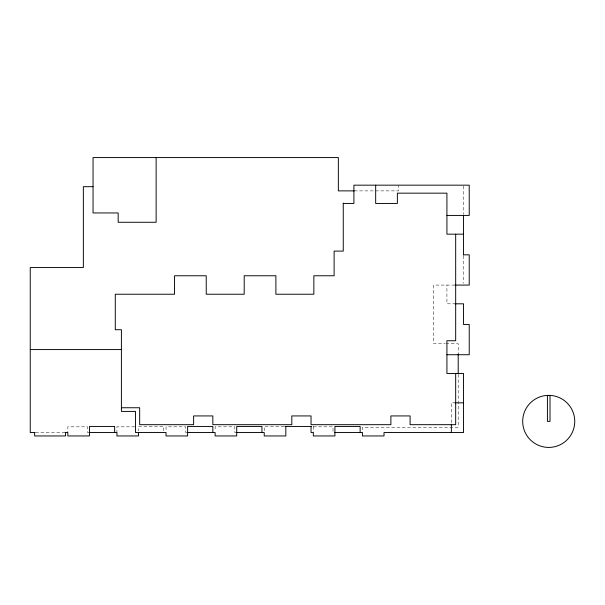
<?xml version="1.0" encoding="UTF-8"?>
<svg xmlns="http://www.w3.org/2000/svg" width="605" height="605" viewBox="0 0 605 605"><rect width="100%" height="100%" fill="white"/><g stroke="black" fill="none" stroke-linecap="round" stroke-linejoin="round"><path stroke-width="0.45" stroke-dasharray="3.02 2.27" d="M354.326 190.877L398.514 190.877L398.514 185.168M454.801 285.076L433.641 285.076L433.641 343.685L444.977 343.685M455.678 303.816L446.921 303.816L446.921 285.076M445.923 343.685L458.197 343.685L458.197 354.727M455.678 402.839L451.345 402.839L451.345 423.772M284.048 426.434L264.226 426.434L264.226 430.783M134.749 426.82L116.931 426.82L116.931 432.53M313.322 426.82L333.015 426.82L333.015 432.53L334.92 432.53M35.566 432.53L64.614 432.53M89.434 432.53L87.528 432.53L87.528 426.82L67.836 426.82L67.836 432.53M186.99 432.53L185.727 432.53L185.727 426.82L166.027 426.82L166.027 430.896M236.721 432.53L234.823 432.53L234.823 426.82L215.123 426.82L215.123 430.896M463.521 186.083L463.521 214.382M463.521 255.734L463.521 283.238M458.197 374.389L458.197 427.228L362.418 427.228L362.418 432.53M313.322 426.434L313.322 432.53M163.743 430.783L163.743 426.434L138.53 426.434L138.53 430.783"/><path stroke-width="0.91" d="M93.049 186.688L83.346 186.688L83.346 267.569L30.25 267.569L30.25 432.53L34.946 432.53M354.326 190.877L338.346 190.877L338.346 157.572L93.049 157.572L93.049 212.952L118.172 212.952L118.172 222.277L156.135 222.277L156.135 157.572M343.254 203.439L353.91 203.439L353.91 185.168L469.23 185.168L469.23 215.425L446.921 215.425M463.521 234.173L446.921 234.173L446.921 193.161L397.372 193.161L397.372 203.439L375.675 203.439L375.675 185.168M463.521 254.818L469.23 254.818L469.23 285.076L455.119 285.076M455.225 303.816L463.521 303.816L463.521 324.469L469.23 324.469L469.23 354.727L446.921 354.727M30.25 349.577L121.401 349.577M455.089 402.839L463.521 402.839M121.401 407.747L139.672 407.747L139.672 424.68L193.623 424.68L193.623 415.93L212.839 415.93L212.839 424.68L291.814 424.68L291.814 415.93L311.038 415.93L311.038 424.68L390.883 424.68L390.883 415.93L410.099 415.93L410.099 424.68L455.678 424.68L455.678 373.466M284.993 426.434L311.431 426.434M65.015 432.53L67.836 432.53L67.836 435.955L89.434 435.955L89.434 426.434L114.647 426.434L114.647 432.53M89.366 432.53L116.931 432.53L116.931 435.955L138.53 435.955L138.53 432.53M187.565 432.53L215.123 432.53L215.123 435.955L236.721 435.955L236.721 426.434L261.942 426.434L261.942 432.53M236.661 432.53L264.226 432.53L264.226 435.955L285.825 435.955L285.825 426.434M334.852 432.53L362.418 432.53L362.418 435.955L384.016 435.955L384.016 432.53L463.521 432.53L463.521 373.466L446.921 373.466L446.921 340.736L455.678 340.736L455.678 234.173M550.013 395.443L550.013 421.39L547.412 421.39L547.412 395.443M463.521 215.327L463.521 254.917M458.197 354.008L458.197 373.724M451.345 424.181L451.345 432.53M360.134 432.53L360.134 426.434L334.92 426.434L334.92 435.955L313.322 435.955L313.322 432.53L311.038 432.53L311.038 426.434M343.254 203.053L343.254 251.105L334.119 251.105L334.119 275.767L313.851 275.767L313.851 294.227L275.888 294.227L275.888 275.767L244.201 275.767L244.201 294.227L206.237 294.227L206.237 275.767L174.55 275.767L174.55 294.227L115.275 294.227L115.275 329.717L121.401 329.717L121.401 411.4L135.482 411.4L135.482 432.53L166.027 432.53L166.027 435.955L187.626 435.955L187.626 426.434L212.839 426.434L212.839 432.53M65.552 432.53L65.552 435.955L34.629 435.955L34.629 432.53M548.712 395.36L545.317 395.579A26.038 26.038 0 0 0 526.758 435.381A26.038 26.038 0 0 0 570.674 435.381A26.038 26.038 0 0 0 552.115 395.579L548.712 395.36"/></g></svg>
